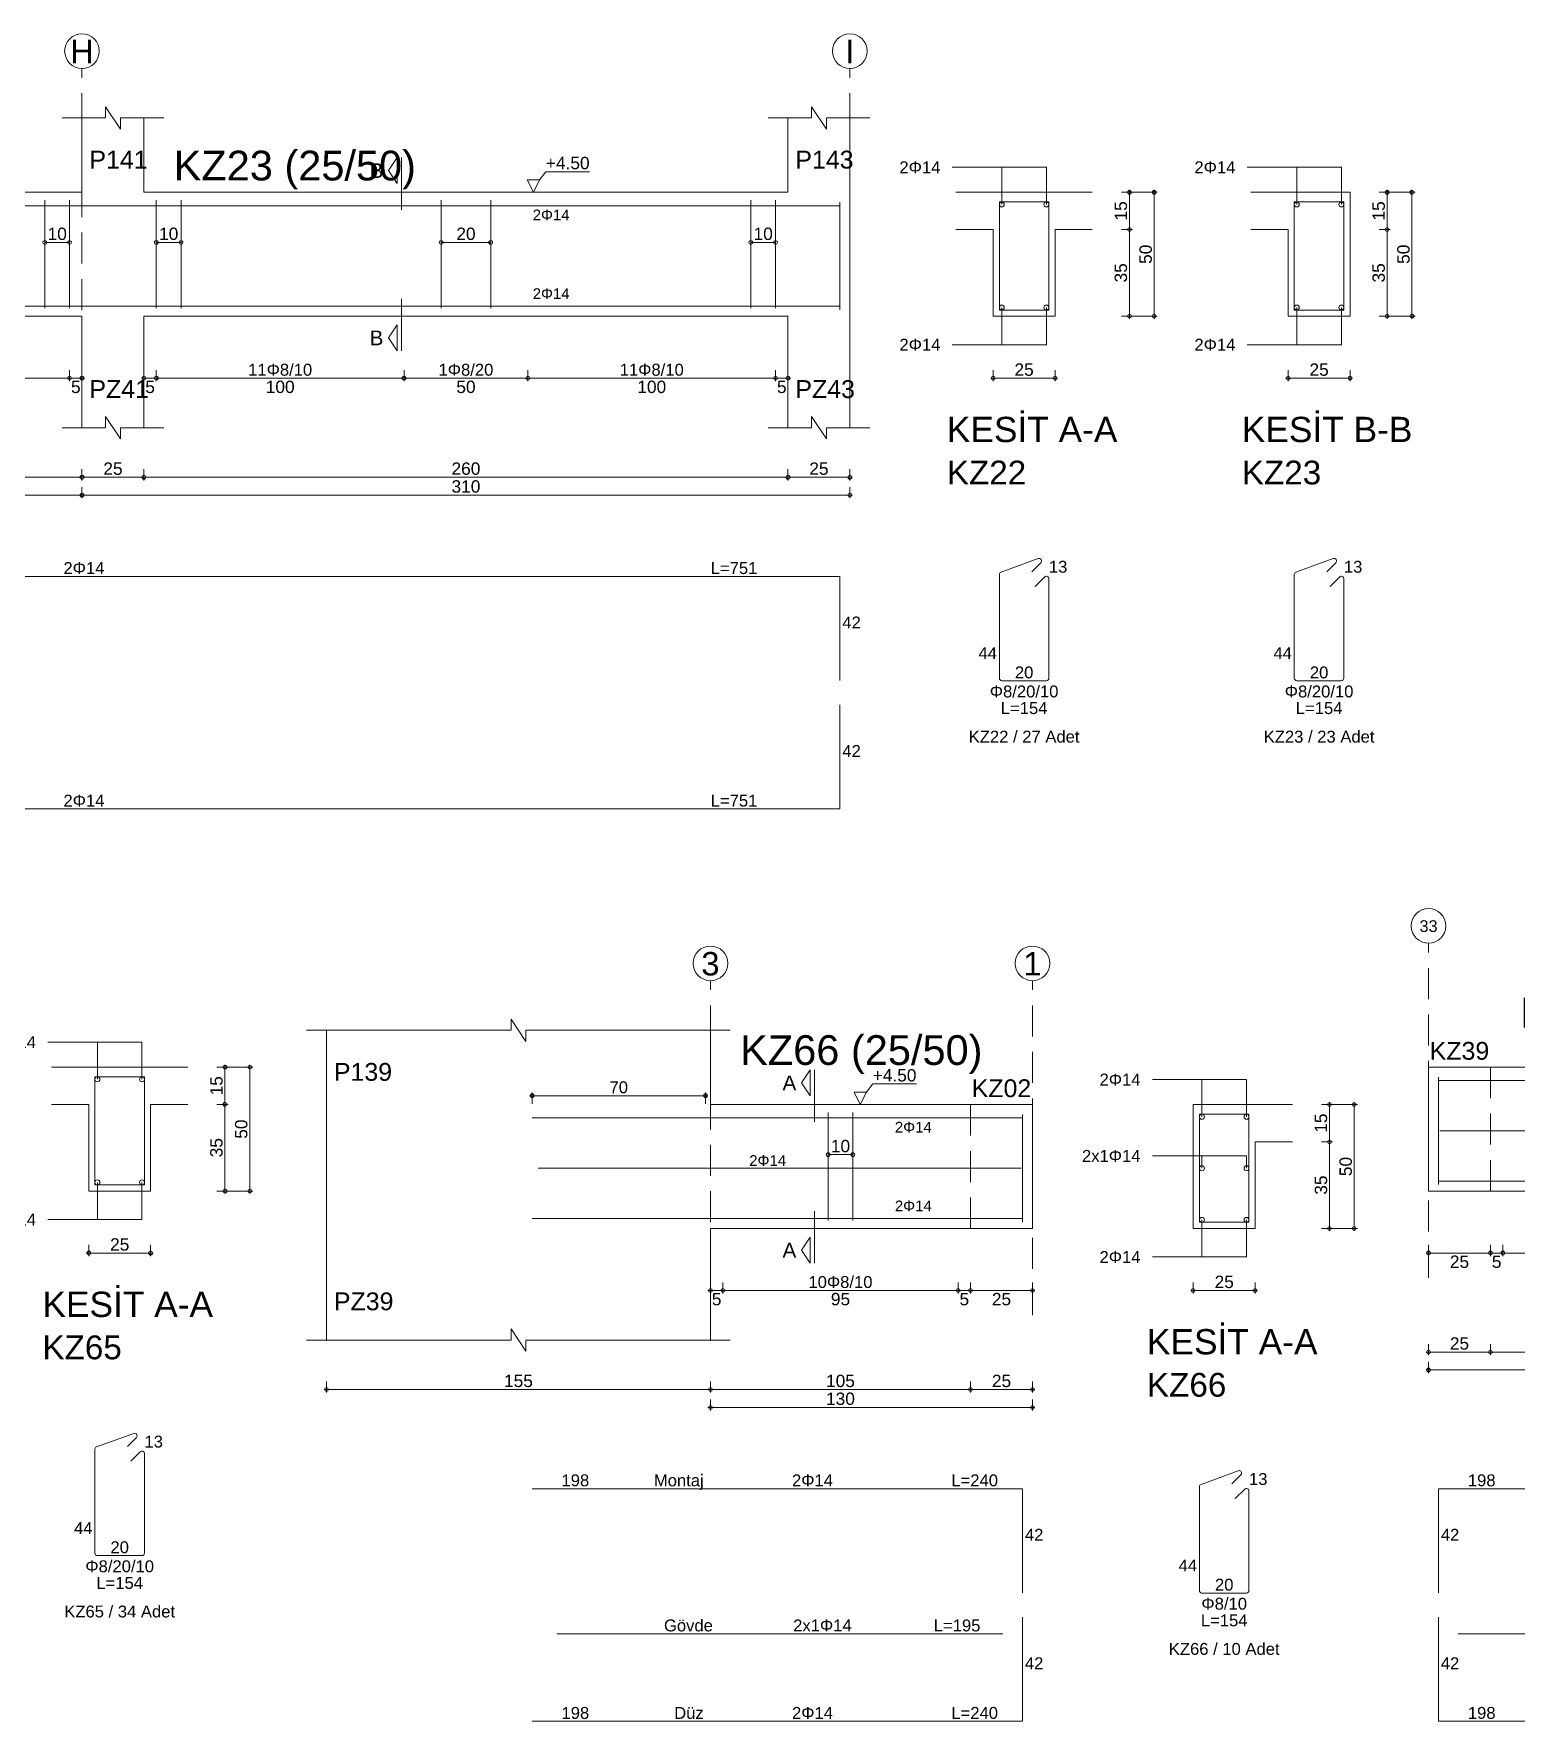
# Model space of a CAD drawing. Header units: millimetres. Extents: x 23801 to 80069, y 9628 to 14137.
# Drawn here: x 38368 to 39266, y 11750 to 12771 of the extents above; entities that cross this region are included whole.
import ezdxf

# ---------------------------------------------------------------- set-up
doc = ezdxf.new("R2010")
doc.units = ezdxf.units.MM
doc.linetypes.add('DASHDOT2', pattern=[12.7, 6.35, -3.175, 0, -3.175])
doc.linetypes.add('DASHED4', pattern=[18.75, 12.5, -6.25])
doc.layers.add('aks', color=251, linetype='DASHDOT2', lineweight=35)
for name, color, linetype in [('Donatı Topl. Uzun. Yazısı', 7, 'Continuous'), ('Donatı Uz. Yazısı', 7, 'Continuous'), ('Donatı Yazısı', 7, 'Continuous'), ('Donatı Çizgisi', 7, 'Continuous'), ('Kiriş', 7, 'Continuous'), ('Standart', 7, 'Continuous'), ('Ölçülendirme', 7, 'Continuous')]:
    doc.layers.add(name, color=color, linetype=linetype)
doc.styles.add('arial_1_18', font='arial.ttf', dxfattribs={"height": 0.2})

# ---------------------------------------------------------------- blocks, each defined once
blk = doc.blocks.new('IDE1071Entity7286')
at = {"layer": 'aks', "color": 30, "linetype": 'DASHED4', "lineweight": 5}
for points in [[(13298.64, 2001.7), (13298.64, 2136.7)], [(13608.64, 2001.7), (13608.64, 2136.7)]]:
    blk.add_lwpolyline(points, dxfattribs=at)
at = {"layer": 'aks', "color": 1, "linetype": 'Continuous', "lineweight": 5}
for centre in [(13298.64, 2143.7), (13608.64, 2143.7)]:
    blk.add_circle(centre, 7, dxfattribs=at)
at = {"layer": 'Donatı Çizgisi', "color": 5, "linetype": 'Continuous', "lineweight": 5}
for points in [[(12937.64, 2081.3), (13604.64, 2081.3)], [(13283.64, 2039.9), (13283.64, 2083.5)], [(13293.64, 2039.9), (13293.64, 2083.5)], [(13328.64, 2039.9), (13328.64, 2083.5)], [(13338.64, 2039.9), (13338.64, 2083.5)], [(13443.64, 2039.9), (13443.64, 2083.5)], [(13463.64, 2039.9), (13463.64, 2083.5)], [(13568.64, 2039.9), (13568.64, 2083.5)], [(13578.64, 2039.9), (13578.64, 2083.5)], [(13604.64, 2039.3), (13604.64, 2082.7)], [(13668.98, 2039.2), (13668.98, 2082.8)], [(13668.98, 2082.8), (13688.98, 2082.8)], [(13688.98, 2039.2), (13688.98, 2082.8)], [(13788.06, 2039.2), (13788.06, 2082.8)], [(13788.06, 2082.8), (13808.06, 2082.8)], [(13808.06, 2039.2), (13808.06, 2082.8)], [(12937.64, 2040.7), (13604.64, 2040.7)], [(13668.98, 2039.2), (13688.98, 2039.2)], [(13788.06, 2039.2), (13808.06, 2039.2)], [(13669.65, 1933.44), (13684.66, 1938.91)], [(13682.08, 1933.59), (13685.73, 1937.23)], [(13788.73, 1933.44), (13803.74, 1938.91)], [(13801.17, 1933.59), (13804.81, 1937.23)], [(12937.64, 1931.7), (13604.64, 1931.7)], [(13604.64, 1889.7), (13604.64, 1931.7)], [(13668.98, 1890.62), (13668.98, 1932.49)], [(13683.46, 1927.68), (13687.24, 1931.46)], [(13688.98, 1890.62), (13688.98, 1930.74)], [(13788.06, 1890.62), (13788.06, 1932.49)], [(13802.55, 1927.68), (13806.32, 1931.46)], [(13808.06, 1890.62), (13808.06, 1930.74)], [(13670, 1889.6), (13687.96, 1889.6)], [(13789.08, 1889.6), (13807.04, 1889.6)], [(13604.64, 1837.85), (13604.64, 1879.85)], [(12937.64, 1837.85), (13604.64, 1837.85)]]:
    blk.add_lwpolyline(points, dxfattribs=at)
for centre in [(13669.98, 2081.8), (13687.98, 2081.8), (13789.06, 2081.8), (13807.06, 2081.8), (13669.98, 2040.2), (13687.98, 2040.2), (13789.06, 2040.2), (13807.06, 2040.2)]:
    blk.add_circle(centre, 1, dxfattribs=at)
for centre, start, end in [((13685, 1937.95), 315, 110), ((13804.09, 1937.95), 315, 110), ((13670, 1932.49), 110, 180), ((13687.96, 1930.74), 0, 135), ((13789.08, 1932.49), 110, 180), ((13807.04, 1930.74), 0, 135), ((13670, 1890.62), 180, 270), ((13687.96, 1890.62), 270, 0), ((13789.08, 1890.62), 180, 270), ((13807.04, 1890.62), 270, 0)]:
    blk.add_arc(centre, 1.02, start, end, dxfattribs=at)
at = {"layer": 'Kiriş', "color": 1, "linetype": 'Continuous', "lineweight": 5}
for points in [[(13308.14, 2116.7), (13308.14, 2121.2)], [(13314.14, 2112.2), (13308.14, 2121.2)], [(13593.14, 2116.7), (13593.14, 2121.2)], [(13599.14, 2112.2), (13593.14, 2121.2)], [(13290.64, 2116.7), (13308.14, 2116.7)], [(13298.64, 2086.7), (13298.64, 2116.7)], [(13314.14, 2116.7), (13331.64, 2116.7)], [(13314.14, 2112.2), (13314.14, 2116.7)], [(13323.64, 2086.7), (13323.64, 2116.7)], [(13575.64, 2116.7), (13593.14, 2116.7)], [(13583.64, 2086.7), (13583.64, 2116.7)], [(13599.14, 2116.7), (13616.64, 2116.7)], [(13599.14, 2112.2), (13599.14, 2116.7)], [(13608.64, 1991.7), (13608.64, 2116.7)], [(12958.64, 2086.7), (13298.64, 2086.7)], [(13323.64, 2086.7), (13583.64, 2086.7)], [(13651.48, 2086.7), (13706.48, 2086.7)], [(13770.56, 2086.7), (13810.56, 2086.7)], [(13810.56, 2036.7), (13810.56, 2086.7)], [(13651.48, 2071.7), (13666.48, 2071.7)], [(13666.48, 2036.7), (13666.48, 2071.7)], [(13691.48, 2071.7), (13706.48, 2071.7)], [(13691.48, 2036.7), (13691.48, 2071.7)], [(13770.56, 2071.7), (13785.56, 2071.7)], [(13785.56, 2036.7), (13785.56, 2071.7)], [(12958.64, 2036.7), (13298.64, 2036.7)], [(13298.64, 1991.7), (13298.64, 2036.7)], [(13323.64, 2036.7), (13583.64, 2036.7)], [(13323.64, 1991.7), (13323.64, 2036.7)], [(13583.64, 1991.7), (13583.64, 2036.7)], [(13666.48, 2036.7), (13691.48, 2036.7)], [(13785.56, 2036.7), (13810.56, 2036.7)], [(13314.14, 1987.2), (13308.14, 1996.2)], [(13308.14, 1991.7), (13308.14, 1996.2)], [(13599.14, 1987.2), (13593.14, 1996.2)], [(13593.14, 1991.7), (13593.14, 1996.2)], [(13290.64, 1991.7), (13308.14, 1991.7)], [(13314.14, 1991.7), (13331.64, 1991.7)], [(13314.14, 1987.2), (13314.14, 1991.7)], [(13575.64, 1991.7), (13593.14, 1991.7)], [(13599.14, 1991.7), (13616.64, 1991.7)], [(13599.14, 1987.2), (13599.14, 1991.7)]]:
    blk.add_lwpolyline(points, dxfattribs=at)
at = {"layer": 'Ölçülendirme', "color": 1, "linetype": 'Continuous', "lineweight": 5}
for points in [[(13422.39, 2095.45), (13425.89, 2100.7)], [(13425.89, 2090.2), (13425.89, 2100.7)], [(13427.64, 2079.7), (13427.64, 2100.7)], [(13425.89, 2090.2), (13422.39, 2095.45)], [(13480.89, 2086.7), (13478.39, 2091.7)], [(13478.39, 2091.7), (13483.39, 2091.7)], [(13483.39, 2091.7), (13480.89, 2086.7)], [(13483.39, 2091.7), (13485.89, 2095.03)], [(13485.89, 2095.03), (13503.57, 2095.03)], [(13649.98, 2096.8), (13687.98, 2096.8)], [(13669.98, 2081.8), (13669.98, 2096.8)], [(13687.98, 2081.8), (13687.98, 2096.8)], [(13769.06, 2096.8), (13807.06, 2096.8)], [(13789.06, 2081.8), (13789.06, 2096.8)], [(13807.06, 2081.8), (13807.06, 2096.8)], [(13480.89, 2086.7), (13480.89, 2086.7)], [(13718.23, 2086.7), (13732.73, 2086.7)], [(13721.48, 2035.7), (13721.48, 2087.7)], [(13731.48, 2035.7), (13731.48, 2087.7)], [(13822.31, 2086.7), (13836.81, 2086.7)], [(13825.56, 2035.7), (13825.56, 2087.7)], [(13835.56, 2035.7), (13835.56, 2087.7)], [(13718.23, 2071.7), (13722.73, 2071.7)], [(13822.31, 2071.7), (13826.81, 2071.7)], [(13283.64, 2066.5), (13293.64, 2066.5)], [(13328.64, 2066.5), (13338.64, 2066.5)], [(13443.64, 2066.5), (13463.64, 2066.5)], [(13568.64, 2066.5), (13578.64, 2066.5)], [(13427.64, 2022.7), (13427.64, 2043.7)], [(13669.98, 2025.2), (13669.98, 2040.2)], [(13687.98, 2025.2), (13687.98, 2040.2)], [(13718.23, 2036.7), (13732.73, 2036.7)], [(13789.06, 2025.2), (13789.06, 2040.2)], [(13807.06, 2025.2), (13807.06, 2040.2)], [(13822.31, 2036.7), (13836.81, 2036.7)], [(13422.39, 2027.95), (13425.89, 2033.2)], [(13425.89, 2022.7), (13425.89, 2033.2)], [(13425.89, 2022.7), (13422.39, 2027.95)], [(13649.98, 2025.2), (13687.98, 2025.2)], [(13769.06, 2025.2), (13807.06, 2025.2)], [(12957.64, 2011.7), (13299.64, 2011.7)], [(13293.64, 2010.45), (13293.64, 2014.95)], [(13298.64, 2010.45), (13298.64, 2014.95)], [(13322.64, 2011.7), (13584.64, 2011.7)], [(13323.64, 2010.45), (13323.64, 2014.95)], [(13328.64, 2010.45), (13328.64, 2014.95)], [(13428.64, 2010.45), (13428.64, 2014.95)], [(13478.64, 2010.45), (13478.64, 2014.95)], [(13578.64, 2010.45), (13578.64, 2014.95)], [(13583.64, 2010.45), (13583.64, 2014.95)], [(13665.48, 2011.7), (13692.48, 2011.7)], [(13666.48, 2010.45), (13666.48, 2014.95)], [(13691.48, 2010.45), (13691.48, 2014.95)], [(13784.56, 2011.7), (13811.56, 2011.7)], [(13785.56, 2010.45), (13785.56, 2014.95)], [(13810.56, 2010.45), (13810.56, 2014.95)], [(13298.64, 1970.45), (13298.64, 1974.95)], [(13323.64, 1970.45), (13323.64, 1974.95)], [(13583.64, 1970.45), (13583.64, 1974.95)], [(13608.64, 1970.45), (13608.64, 1974.95)], [(12932.64, 1971.7), (13609.64, 1971.7)], [(12957.64, 1964.5), (13609.64, 1964.5)], [(13298.64, 1963.25), (13298.64, 1967.75)], [(13608.64, 1963.25), (13608.64, 1967.75)]]:
    blk.add_lwpolyline(points, dxfattribs=at)
for centre in [(13721.48, 2086.7), (13731.48, 2086.7), (13825.56, 2086.7), (13835.56, 2086.7), (13721.48, 2071.7), (13825.56, 2071.7), (13283.64, 2066.5), (13293.64, 2066.5), (13328.64, 2066.5), (13338.64, 2066.5), (13443.64, 2066.5), (13463.64, 2066.5), (13568.64, 2066.5), (13578.64, 2066.5), (13721.48, 2036.7), (13731.48, 2036.7), (13825.56, 2036.7), (13835.56, 2036.7), (13293.64, 2011.7), (13293.64, 2011.7), (13298.64, 2011.7), (13323.64, 2011.7), (13328.64, 2011.7), (13328.64, 2011.7), (13428.64, 2011.7), (13428.64, 2011.7), (13478.64, 2011.7), (13478.64, 2011.7), (13578.64, 2011.7), (13578.64, 2011.7), (13583.64, 2011.7), (13666.48, 2011.7), (13691.48, 2011.7), (13785.56, 2011.7), (13810.56, 2011.7), (13298.64, 1971.7), (13298.64, 1971.7), (13323.64, 1971.7), (13323.64, 1971.7), (13583.64, 1971.7), (13583.64, 1971.7), (13608.64, 1971.7), (13298.64, 1964.5), (13298.64, 1964.5), (13608.64, 1964.5)]:
    blk.add_circle(centre, 0.75, dxfattribs=at)
at = {"layer": 'aks', "color": 1, "linetype": 'Continuous', "lineweight": 5, "style": 'arial_1_18'}
for s, p in [('H', (13293.88, 2138.82)), ('I', (13606.81, 2138.82))]:
    blk.add_text(s, height=9.45, dxfattribs=at).set_placement(p)
at = {"layer": 'Donatı Topl. Uzun. Yazısı', "color": 1, "linetype": 'Continuous', "lineweight": 5, "style": 'arial_1_18'}
for s, p in [('L=751', (13552.46, 1932.66)), ('L=154', (13669.56, 1876.16)), ('L=154', (13788.65, 1876.16)), ('L=751', (13552.46, 1838.81))]:
    blk.add_text(s, height=4.8, dxfattribs=at).set_placement(p)
at = {"layer": 'Donatı Uz. Yazısı', "color": 1, "linetype": 'Continuous', "lineweight": 5, "style": 'arial_1_18'}
for s, p in [('13', (13688.98, 1933.2)), ('13', (13808.06, 1933.2)), ('42', (13605.6, 1910.7)), ('44', (13660.56, 1898.32)), ('44', (13779.64, 1898.32)), ('20', (13675.25, 1890.56)), ('20', (13794.33, 1890.56)), ('42', (13605.6, 1858.85))]:
    blk.add_text(s, height=4.8, dxfattribs=at).set_placement(p)
at = {"layer": 'Donatı Yazısı', "color": 5, "linetype": 'Continuous', "lineweight": 5, "style": 'arial_1_18'}
for s, p in [('2Φ14', (13628.64, 2094.4)), ('2Φ14', (13747.73, 2094.4)), ('2Φ14', (13628.64, 2022.8)), ('2Φ14', (13747.73, 2022.8)), ('2Φ14', (13291.15, 1932.66)), ('Φ8/20/10', (13665.12, 1882.88)), ('Φ8/20/10', (13784.2, 1882.88)), ('KZ22 / 27 Adet', (13656.61, 1864.64)), ('KZ23 / 23 Adet', (13775.7, 1864.64)), ('2Φ14', (13291.15, 1838.81))]:
    blk.add_text(s, height=4.8, dxfattribs=at).set_placement(p)
for p in [(13480.6, 2075.42), (13480.6, 2043.66)]:
    blk.add_text('2Φ14', height=4.32, rotation=360, dxfattribs=at).set_placement(p)
at = {"layer": 'Kiriş', "color": 1, "linetype": 'Continuous', "lineweight": 5, "style": 'arial_1_18'}
for s, height, p in [('P141', 7.2, (13301.64, 2096.3)), ('KZ23 (25/50)', 12, (13335.64, 2091.5)), ('P143', 7.2, (13586.64, 2096.3)), ('PZ41', 7.2, (13301.64, 2003.7)), ('PZ43', 7.2, (13586.64, 2003.7)), ('KESİT A-A', 10.2, (13647.78, 1985.9)), ('KESİT B-B', 10.2, (13766.86, 1985.9)), ('KZ22', 9.6, (13647.78, 1968.82)), ('KZ23', 9.6, (13766.86, 1968.82))]:
    blk.add_text(s, height=height, dxfattribs=at).set_placement(p)
at = {"layer": 'Ölçülendirme', "color": 1, "linetype": 'Continuous', "lineweight": 5, "style": 'arial_1_18'}
for s, height, p in [('B', 5.95, (13414.75, 2092.48)), ('+4.50', 5, (13485.89, 2096.03)), ('B', 5.95, (13414.75, 2024.98)), ('25', 5, (13675.09, 2012.66)), ('25', 5, (13794.18, 2012.66)), ('5', 5, (13294.2, 2005.7)), ('5', 5, (13324.2, 2005.7)), ('100', 5, (13372.82, 2005.7)), ('50', 5, (13449.76, 2005.7)), ('100', 5, (13522.82, 2005.7)), ('5', 5, (13579.2, 2005.7)), ('25', 5, (13307.26, 1972.7)), ('260', 5, (13447.82, 1972.7)), ('25', 5, (13592.26, 1972.7)), ('310', 5, (13447.82, 1965.5))]:
    blk.add_text(s, height=height, dxfattribs=at).set_placement(p)
for s, rotation, p in [('15', 90, (13720.52, 2075.32)), ('15', 90, (13824.6, 2075.32)), ('10', 360, (13284.76, 2067.46)), ('10', 360, (13329.76, 2067.46)), ('20', 360, (13449.76, 2067.46)), ('10', 360, (13569.76, 2067.46)), ('50', 90, (13730.52, 2057.82)), ('50', 90, (13834.6, 2057.82)), ('35', 90, (13720.52, 2050.32)), ('35', 90, (13824.6, 2050.32))]:
    blk.add_text(s, height=5, rotation=rotation, dxfattribs=at).set_placement(p)
at = {"layer": 'Ölçülendirme', "color": 5, "linetype": 'Continuous', "lineweight": 5, "style": 'arial_1_18'}
for s, p in [('11Φ8/10', (13365.72, 2012.7)), ('1Φ8/20', (13442.58, 2012.7)), ('11Φ8/10', (13515.72, 2012.7))]:
    blk.add_text(s, height=4.8, dxfattribs=at).set_placement(p)
blk = doc.blocks.new('IDE1071Entity7316')
at = {"layer": 'Donatı Çizgisi', "color": 5, "linetype": 'Continuous', "lineweight": 5}
for points in [[(13303.86, 1686.15), (13303.86, 1729.75)], [(13303.86, 1729.75), (13323.86, 1729.75)], [(13323.86, 1686.15), (13323.86, 1729.75)], [(13303.86, 1686.15), (13323.86, 1686.15)], [(13304.53, 1580.39), (13319.54, 1585.86)], [(13316.97, 1580.54), (13320.61, 1584.18)], [(13303.86, 1537.57), (13303.86, 1579.44)], [(13318.35, 1574.63), (13322.12, 1578.41)], [(13323.86, 1537.57), (13323.86, 1577.69)], [(13304.88, 1536.55), (13322.84, 1536.55)]]:
    blk.add_lwpolyline(points, dxfattribs=at)
for centre in [(13304.86, 1728.75), (13322.86, 1728.75), (13304.86, 1687.15), (13322.86, 1687.15)]:
    blk.add_circle(centre, 1, dxfattribs=at)
for centre, start, end in [((13304.88, 1579.44), 110, 180), ((13319.89, 1584.9), 315, 110), ((13322.84, 1577.69), 0, 135), ((13304.88, 1537.57), 180, 270), ((13322.84, 1537.57), 270, 0)]:
    blk.add_arc(centre, 1.02, start, end, dxfattribs=at)
at = {"layer": 'Kiriş', "color": 1, "linetype": 'Continuous', "lineweight": 5}
for points in [[(13286.36, 1733.65), (13341.36, 1733.65)], [(13286.36, 1718.65), (13301.36, 1718.65)], [(13301.36, 1683.65), (13301.36, 1718.65)], [(13326.36, 1718.65), (13341.36, 1718.65)], [(13326.36, 1683.65), (13326.36, 1718.65)], [(13301.36, 1683.65), (13326.36, 1683.65)]]:
    blk.add_lwpolyline(points, dxfattribs=at)
at = {"layer": 'Ölçülendirme', "color": 1, "linetype": 'Continuous', "lineweight": 5}
for points in [[(13284.86, 1743.75), (13322.86, 1743.75)], [(13304.86, 1728.75), (13304.86, 1743.75)], [(13322.86, 1728.75), (13322.86, 1743.75)], [(13353.11, 1733.65), (13367.61, 1733.65)], [(13356.36, 1682.65), (13356.36, 1734.65)], [(13366.36, 1682.65), (13366.36, 1734.65)], [(13353.11, 1718.65), (13357.61, 1718.65)], [(13304.86, 1672.15), (13304.86, 1687.15)], [(13322.86, 1672.15), (13322.86, 1687.15)], [(13353.11, 1683.65), (13367.61, 1683.65)], [(13284.86, 1672.15), (13322.86, 1672.15)], [(13301.36, 1657.4), (13301.36, 1661.9)], [(13326.36, 1657.4), (13326.36, 1661.9)], [(13300.36, 1658.65), (13327.36, 1658.65)]]:
    blk.add_lwpolyline(points, dxfattribs=at)
for centre in [(13356.36, 1733.65), (13366.36, 1733.65), (13356.36, 1718.65), (13356.36, 1683.65), (13366.36, 1683.65), (13301.36, 1658.65), (13326.36, 1658.65)]:
    blk.add_circle(centre, 0.75, dxfattribs=at)
at = {"layer": 'Donatı Topl. Uzun. Yazısı', "color": 1, "linetype": 'Continuous', "lineweight": 5, "style": 'arial_1_18'}
blk.add_text('L=154', height=4.8, dxfattribs=at).set_placement((13304.44, 1523.11))
at = {"layer": 'Donatı Uz. Yazısı', "color": 1, "linetype": 'Continuous', "lineweight": 5, "style": 'arial_1_18'}
for s, p in [('13', (13323.86, 1580.15)), ('44', (13295.44, 1545.27)), ('20', (13310.13, 1537.51))]:
    blk.add_text(s, height=4.8, dxfattribs=at).set_placement(p)
at = {"layer": 'Donatı Yazısı', "color": 5, "linetype": 'Continuous', "lineweight": 5, "style": 'arial_1_18'}
for s, p in [('2Φ14', (13263.53, 1741.35)), ('2Φ14', (13263.53, 1669.75)), ('Φ8/20/10', (13300, 1529.83)), ('KZ65 / 34 Adet', (13291.49, 1511.59))]:
    blk.add_text(s, height=4.8, dxfattribs=at).set_placement(p)
at = {"layer": 'Kiriş', "color": 1, "linetype": 'Continuous', "lineweight": 5, "style": 'arial_1_18'}
for s, height, p in [('KESİT A-A', 10.2, (13282.66, 1632.85)), ('KZ65', 9.6, (13282.66, 1615.77))]:
    blk.add_text(s, height=height, dxfattribs=at).set_placement(p)
at = {"layer": 'Ölçülendirme', "color": 1, "linetype": 'Continuous', "lineweight": 5, "style": 'arial_1_18'}
for s, p in [('15', (13355.4, 1722.27)), ('50', (13365.4, 1704.77)), ('35', (13355.4, 1697.27))]:
    blk.add_text(s, height=5, rotation=90, dxfattribs=at).set_placement(p)
blk.add_text('25', height=5, dxfattribs=at).set_placement((13309.98, 1659.61))
blk = doc.blocks.new('IDE1071Entity7317')
at = {"layer": 'aks', "color": 30, "linetype": 'DASHED4', "lineweight": 5}
for points in [[(13552.34, 1633.55), (13552.34, 1768.55)], [(13682.34, 1633.55), (13682.34, 1768.55)]]:
    blk.add_lwpolyline(points, dxfattribs=at)
at = {"layer": 'aks', "color": 1, "linetype": 'Continuous', "lineweight": 5}
for centre in [(13552.34, 1775.55), (13682.34, 1775.55)]:
    blk.add_circle(centre, 7, dxfattribs=at)
at = {"layer": 'Donatı Çizgisi', "color": 5, "linetype": 'Continuous', "lineweight": 5}
for points in [[(13480.34, 1713.15), (13678.34, 1713.15)], [(13599.84, 1671.75), (13599.84, 1715.35)], [(13609.84, 1671.75), (13609.84, 1715.35)], [(13678.34, 1671.15), (13678.34, 1714.55)], [(13749.76, 1671.05), (13749.76, 1714.65)], [(13749.76, 1714.65), (13769.76, 1714.65)], [(13769.76, 1671.05), (13769.76, 1714.65)], [(13482.84, 1692.85), (13677.84, 1692.85)], [(13480.34, 1672.55), (13678.34, 1672.55)], [(13749.76, 1671.05), (13769.76, 1671.05)], [(13750.43, 1565.29), (13765.44, 1570.76)], [(13762.86, 1565.44), (13766.51, 1569.08)], [(13480.34, 1563.55), (13678.34, 1563.55)], [(13678.34, 1521.55), (13678.34, 1563.55)], [(13749.76, 1522.47), (13749.76, 1564.34)], [(13764.24, 1559.53), (13768.02, 1563.31)], [(13769.76, 1522.47), (13769.76, 1562.59)], [(13750.78, 1521.45), (13768.74, 1521.45)], [(13678.34, 1469.7), (13678.34, 1511.7)], [(13490.34, 1505), (13670.34, 1505)], [(13480.34, 1469.7), (13678.34, 1469.7)]]:
    blk.add_lwpolyline(points, dxfattribs=at)
for centre in [(13750.76, 1713.65), (13768.76, 1713.65), (13750.76, 1692.85), (13768.76, 1692.85), (13750.76, 1672.05), (13768.76, 1672.05)]:
    blk.add_circle(centre, 1, dxfattribs=at)
for centre, start, end in [((13765.78, 1569.8), 315, 110), ((13750.78, 1564.34), 110, 180), ((13768.74, 1562.59), 0, 135), ((13750.78, 1522.47), 180, 270), ((13768.74, 1522.47), 270, 0)]:
    blk.add_arc(centre, 1.02, start, end, dxfattribs=at)
at = {"layer": 'Kiriş', "color": 1, "linetype": 'Continuous', "lineweight": 5}
for points in [[(13471.84, 1748.55), (13471.84, 1753.05)], [(13477.84, 1744.05), (13471.84, 1753.05)], [(13389.34, 1748.55), (13471.84, 1748.55)], [(13397.34, 1623.55), (13397.34, 1748.55)], [(13477.84, 1744.05), (13477.84, 1748.55)], [(13477.84, 1748.55), (13560.34, 1748.55)], [(13552.34, 1718.55), (13552.34, 1748.55)], [(13552.34, 1718.55), (13682.34, 1718.55)], [(13682.34, 1668.55), (13682.34, 1718.55)], [(13747.26, 1668.55), (13747.26, 1718.55)], [(13747.26, 1718.55), (13787.26, 1718.55)], [(13772.26, 1703.55), (13787.26, 1703.55)], [(13772.26, 1668.55), (13772.26, 1703.55)], [(13552.34, 1668.55), (13682.34, 1668.55)], [(13552.34, 1623.55), (13552.34, 1668.55)], [(13747.26, 1668.55), (13772.26, 1668.55)], [(13477.84, 1619.05), (13471.84, 1628.05)], [(13471.84, 1623.55), (13471.84, 1628.05)], [(13389.34, 1623.55), (13471.84, 1623.55)], [(13477.84, 1623.55), (13560.34, 1623.55)], [(13477.84, 1619.05), (13477.84, 1623.55)]]:
    blk.add_lwpolyline(points, dxfattribs=at)
at = {"layer": 'Kiriş', "color": 1, "linetype": 'DASHED4', "lineweight": 5}
for points in [[(13657.34, 1668.55), (13657.34, 1718.55)], [(13682.34, 1668.55), (13682.34, 1718.55)]]:
    blk.add_lwpolyline(points, dxfattribs=at)
at = {"layer": 'Ölçülendirme', "color": 1, "linetype": 'Continuous', "lineweight": 5}
for points in [[(13589.09, 1727.3), (13592.59, 1732.55)], [(13592.59, 1722.05), (13592.59, 1732.55)], [(13594.34, 1711.55), (13594.34, 1732.55)], [(13480.34, 1718.9), (13480.34, 1723.4)], [(13550.34, 1718.9), (13550.34, 1723.4)], [(13592.59, 1722.05), (13589.09, 1727.3)], [(13612.84, 1718.55), (13610.34, 1723.55)], [(13610.34, 1723.55), (13615.34, 1723.55)], [(13615.34, 1723.55), (13612.84, 1718.55)], [(13615.34, 1723.55), (13617.84, 1726.88)], [(13617.84, 1726.88), (13635.52, 1726.88)], [(13730.76, 1728.65), (13768.76, 1728.65)], [(13750.76, 1713.65), (13750.76, 1728.65)], [(13768.76, 1713.65), (13768.76, 1728.65)], [(13479.34, 1722.15), (13551.34, 1722.15)], [(13612.84, 1718.55), (13612.84, 1718.55)], [(13799.01, 1718.55), (13813.51, 1718.55)], [(13802.26, 1667.55), (13802.26, 1719.55)], [(13812.26, 1667.55), (13812.26, 1719.55)], [(13799.01, 1703.55), (13803.51, 1703.55)], [(13599.84, 1698.35), (13609.84, 1698.35)], [(13730.76, 1697.85), (13768.76, 1697.85)], [(13750.76, 1692.85), (13750.76, 1697.85)], [(13768.76, 1692.85), (13768.76, 1697.85)], [(13594.34, 1654.55), (13594.34, 1675.55)], [(13750.76, 1657.05), (13750.76, 1672.05)], [(13768.76, 1657.05), (13768.76, 1672.05)], [(13799.01, 1668.55), (13813.51, 1668.55)], [(13589.09, 1659.8), (13592.59, 1665.05)], [(13592.59, 1654.55), (13592.59, 1665.05)], [(13592.59, 1654.55), (13589.09, 1659.8)], [(13730.76, 1657.05), (13768.76, 1657.05)], [(13551.34, 1643.55), (13683.34, 1643.55)], [(13552.34, 1642.3), (13552.34, 1646.8)], [(13557.34, 1642.3), (13557.34, 1646.8)], [(13652.34, 1642.3), (13652.34, 1646.8)], [(13657.34, 1642.3), (13657.34, 1646.8)], [(13682.34, 1642.3), (13682.34, 1646.8)], [(13746.26, 1643.55), (13773.26, 1643.55)], [(13747.26, 1642.3), (13747.26, 1646.8)], [(13772.26, 1642.3), (13772.26, 1646.8)], [(13396.34, 1603.55), (13683.34, 1603.55)], [(13397.34, 1602.3), (13397.34, 1606.8)], [(13552.34, 1602.3), (13552.34, 1606.8)], [(13657.34, 1602.3), (13657.34, 1606.8)], [(13682.34, 1602.3), (13682.34, 1606.8)], [(13551.34, 1596.35), (13683.34, 1596.35)], [(13552.34, 1595.1), (13552.34, 1599.6)], [(13682.34, 1595.1), (13682.34, 1599.6)]]:
    blk.add_lwpolyline(points, dxfattribs=at)
for centre in [(13480.34, 1722.15), (13550.34, 1722.15), (13802.26, 1718.55), (13812.26, 1718.55), (13802.26, 1703.55), (13599.84, 1698.35), (13609.84, 1698.35), (13802.26, 1668.55), (13812.26, 1668.55), (13552.34, 1643.55), (13557.34, 1643.55), (13557.34, 1643.55), (13652.34, 1643.55), (13652.34, 1643.55), (13657.34, 1643.55), (13657.34, 1643.55), (13682.34, 1643.55), (13747.26, 1643.55), (13772.26, 1643.55), (13397.34, 1603.55), (13552.34, 1603.55), (13552.34, 1603.55), (13657.34, 1603.55), (13657.34, 1603.55), (13682.34, 1603.55), (13552.34, 1596.35), (13682.34, 1596.35)]:
    blk.add_circle(centre, 0.75, dxfattribs=at)
at = {"layer": 'aks', "color": 1, "linetype": 'Continuous', "lineweight": 5, "style": 'arial_1_18'}
for s, p in [('3', (13548.67, 1770.67)), ('1', (13678.67, 1770.67))]:
    blk.add_text(s, height=9.45, dxfattribs=at).set_placement(p)
at = {"layer": 'Donatı Topl. Uzun. Yazısı', "color": 1, "linetype": 'Continuous', "lineweight": 5, "style": 'arial_1_18'}
for s, p in [('L=240', (13649.61, 1564.51)), ('L=154', (13750.34, 1508.01)), ('L=195', (13642.51, 1505.96)), ('L=240', (13649.61, 1470.66))]:
    blk.add_text(s, height=4.8, dxfattribs=at).set_placement(p)
at = {"layer": 'Donatı Uz. Yazısı', "color": 1, "linetype": 'Continuous', "lineweight": 5, "style": 'arial_1_18'}
for s, p in [('198', (13492.22, 1564.51)), ('13', (13769.76, 1565.05)), ('42', (13679.3, 1542.55)), ('44', (13741.34, 1530.17)), ('20', (13756.03, 1522.41)), ('42', (13679.3, 1490.7)), ('198', (13492.22, 1470.66))]:
    blk.add_text(s, height=4.8, dxfattribs=at).set_placement(p)
at = {"layer": 'Donatı Yazısı', "color": 5, "linetype": 'Continuous', "lineweight": 5, "style": 'arial_1_18'}
for s, p in [('2Φ14', (13709.43, 1726.25)), ('2x1Φ14', (13702.34, 1695.45)), ('2Φ14', (13709.43, 1654.65)), ('2Φ14', (13585.28, 1564.51)), ('Φ8/10', (13750.56, 1514.73)), ('2x1Φ14', (13585.74, 1505.96)), ('KZ66 / 10 Adet', (13737.39, 1496.49)), ('2Φ14', (13585.28, 1470.66))]:
    blk.add_text(s, height=4.8, dxfattribs=at).set_placement(p)
for p in [(13626.8, 1707.27), (13568, 1693.81), (13626.8, 1675.51)]:
    blk.add_text('2Φ14', height=4.32, rotation=360, dxfattribs=at).set_placement(p)
at = {"layer": 'Donatı Yazısı', "color": 1, "linetype": 'Continuous', "lineweight": 5, "style": 'arial_1_18'}
for s, p in [('Montaj', (13529.51, 1564.51)), ('Gövde', (13533.59, 1505.96)), ('Düz', (13537.72, 1470.66))]:
    blk.add_text(s, height=4.8, dxfattribs=at).set_placement(p)
at = {"layer": 'Kiriş', "color": 1, "linetype": 'Continuous', "lineweight": 5, "style": 'arial_1_18'}
for s, height, p in [('KZ66 (25/50)', 12, (13564.34, 1734.55)), ('P139', 7.2, (13400.34, 1728.15)), ('KZ02', 7.2, (13657.82, 1721.55)), ('PZ39', 7.2, (13400.34, 1635.55)), ('KESİT A-A', 10.2, (13728.56, 1617.75)), ('KZ66', 9.6, (13728.56, 1600.67))]:
    blk.add_text(s, height=height, dxfattribs=at).set_placement(p)
at = {"layer": 'Ölçülendirme', "color": 1, "linetype": 'Continuous', "lineweight": 5, "style": 'arial_1_18'}
for s, height, p in [('A', 5.95, (13581.45, 1724.33)), ('+4.50', 5, (13617.84, 1727.88)), ('70', 4.8, (13511.61, 1723.15)), ('A', 5.95, (13581.45, 1656.83)), ('25', 5, (13755.87, 1644.51)), ('5', 5, (13552.9, 1637.55)), ('95', 5, (13600.96, 1637.55)), ('5', 5, (13652.9, 1637.55)), ('25', 5, (13665.96, 1637.55)), ('155', 5, (13469.01, 1604.55)), ('105', 5, (13599.01, 1604.55)), ('25', 5, (13665.96, 1604.55)), ('130', 5, (13599.01, 1597.35))]:
    blk.add_text(s, height=height, dxfattribs=at).set_placement(p)
for s, rotation, p in [('15', 90, (13801.3, 1707.17)), ('10', 360, (13600.96, 1699.31)), ('50', 90, (13811.3, 1689.67)), ('35', 90, (13801.3, 1682.17))]:
    blk.add_text(s, height=5, rotation=rotation, dxfattribs=at).set_placement(p)
at = {"layer": 'Ölçülendirme', "color": 5, "linetype": 'Continuous', "lineweight": 5, "style": 'arial_1_18'}
blk.add_text('10Φ8/10', height=4.8, dxfattribs=at).set_placement((13591.91, 1644.55))
blk = doc.blocks.new('IDE1071Entity7318')
at = {"layer": 'aks', "color": 30, "linetype": 'DASHED4', "lineweight": 5}
for points in [[(13842.24, 1648.65), (13842.24, 1783.65)], [(13972.24, 1648.65), (13972.24, 1783.65)], [(13972.24, 1587.65), (13972.24, 1598.65)]]:
    blk.add_lwpolyline(points, dxfattribs=at)
at = {"layer": 'aks', "color": 1, "linetype": 'Continuous', "lineweight": 5}
for centre in [(13842.24, 1790.65), (13972.24, 1790.65)]:
    blk.add_circle(centre, 7, dxfattribs=at)
at = {"layer": 'Donatı Çizgisi', "color": 5, "linetype": 'Continuous', "lineweight": 5}
for points in [[(13914.74, 1686.85), (13914.74, 1730.45)], [(13924.74, 1686.85), (13924.74, 1730.45)], [(14189.66, 1686.15), (14189.66, 1729.75)], [(14189.66, 1729.75), (14209.66, 1729.75)], [(14209.66, 1686.15), (14209.66, 1729.75)], [(13846.24, 1686.25), (13846.24, 1729.65)], [(13846.24, 1728.25), (14044.24, 1728.25)], [(13902.24, 1726.25), (14042.24, 1726.25)], [(13846.74, 1707.95), (14041.74, 1707.95)], [(13846.24, 1687.65), (14044.24, 1687.65)], [(14189.66, 1686.15), (14209.66, 1686.15)], [(14190.33, 1580.39), (14205.33, 1585.86)], [(14202.76, 1580.54), (14206.4, 1584.18)], [(13902.24, 1578.65), (14042.24, 1578.65)], [(14189.66, 1537.57), (14189.66, 1579.44)], [(14204.14, 1574.63), (14207.92, 1578.41)], [(14209.66, 1537.57), (14209.66, 1577.69)], [(13846.24, 1521.55), (13846.24, 1563.55)], [(13846.24, 1563.55), (14044.24, 1563.55)], [(14190.68, 1536.55), (14208.64, 1536.55)], [(13846.24, 1469.7), (13846.24, 1511.7)], [(13854.24, 1505), (14034.24, 1505)], [(13846.24, 1469.7), (14044.24, 1469.7)]]:
    blk.add_lwpolyline(points, dxfattribs=at)
for centre in [(14190.66, 1728.75), (14196.66, 1728.75), (14202.66, 1728.75), (14208.66, 1728.75), (14190.66, 1707.95), (14208.66, 1707.95), (14190.66, 1687.15), (14208.66, 1687.15)]:
    blk.add_circle(centre, 1, dxfattribs=at)
for centre, start, end in [((14190.68, 1579.44), 110, 180), ((14205.68, 1584.9), 315, 110), ((14208.64, 1577.69), 0, 135), ((14190.68, 1537.57), 180, 270), ((14208.64, 1537.57), 270, 0)]:
    blk.add_arc(centre, 1.02, start, end, dxfattribs=at)
at = {"layer": 'Kiriş', "color": 1, "linetype": 'Continuous', "lineweight": 5}
for points in [[(14044.24, 1763.65), (14044.24, 1768.15)], [(14050.24, 1759.15), (14044.24, 1768.15)], [(13964.24, 1763.65), (14044.24, 1763.65)], [(13972.24, 1733.65), (13972.24, 1763.65)], [(14050.24, 1759.15), (14050.24, 1763.65)], [(14050.24, 1763.65), (14130.24, 1763.65)], [(14122.24, 1638.65), (14122.24, 1763.65)], [(13842.24, 1683.65), (13842.24, 1733.65)], [(13842.24, 1733.65), (13972.24, 1733.65)], [(14172.16, 1733.65), (14227.16, 1733.65)], [(14172.16, 1718.65), (14187.16, 1718.65)], [(14187.16, 1683.65), (14187.16, 1718.65)], [(14212.16, 1718.65), (14227.16, 1718.65)], [(14212.16, 1683.65), (14212.16, 1718.65)], [(13842.24, 1683.65), (13972.24, 1683.65)], [(13972.24, 1638.65), (13972.24, 1683.65)], [(14187.16, 1683.65), (14212.16, 1683.65)], [(14050.24, 1634.15), (14044.24, 1643.15)], [(14044.24, 1638.65), (14044.24, 1643.15)], [(13964.24, 1638.65), (14044.24, 1638.65)], [(14050.24, 1638.65), (14130.24, 1638.65)], [(14050.24, 1634.15), (14050.24, 1638.65)]]:
    blk.add_lwpolyline(points, dxfattribs=at)
at = {"layer": 'Kiriş', "color": 1, "linetype": 'DASHED4', "lineweight": 5}
for points in [[(13842.24, 1683.65), (13842.24, 1733.65)], [(13867.24, 1683.65), (13867.24, 1733.65)]]:
    blk.add_lwpolyline(points, dxfattribs=at)
at = {"layer": 'Ölçülendirme', "color": 1, "linetype": 'Continuous', "lineweight": 5}
for points in [[(13903.99, 1742.4), (13907.49, 1747.65)], [(13907.49, 1737.15), (13907.49, 1747.65)], [(13909.24, 1726.65), (13909.24, 1747.65)], [(14170.66, 1743.75), (14208.66, 1743.75)], [(14190.66, 1728.75), (14190.66, 1743.75)], [(14196.66, 1728.75), (14196.66, 1743.75)], [(14202.66, 1728.75), (14202.66, 1743.75)], [(14208.66, 1728.75), (14208.66, 1743.75)], [(13907.49, 1737.15), (13903.99, 1742.4)], [(13933.99, 1733.65), (13931.49, 1738.65)], [(13931.49, 1738.65), (13936.49, 1738.65)], [(13936.49, 1738.65), (13933.99, 1733.65)], [(13936.49, 1738.65), (13938.99, 1741.98)], [(13938.99, 1741.98), (13956.66, 1741.98)], [(13973.24, 1737.25), (14045.24, 1737.25)], [(13974.24, 1734), (13974.24, 1738.5)], [(14044.24, 1734), (14044.24, 1738.5)], [(13933.99, 1733.65), (13933.99, 1733.65)], [(14238.91, 1733.65), (14253.41, 1733.65)], [(14242.16, 1682.65), (14242.16, 1734.65)], [(14252.16, 1682.65), (14252.16, 1734.65)], [(14238.91, 1718.65), (14243.41, 1718.65)], [(13914.74, 1713.45), (13924.74, 1713.45)], [(14170.66, 1712.95), (14208.66, 1712.95)], [(14190.66, 1707.95), (14190.66, 1712.95)], [(14208.66, 1707.95), (14208.66, 1712.95)], [(13909.24, 1669.65), (13909.24, 1690.65)], [(14190.66, 1672.15), (14190.66, 1687.15)], [(14208.66, 1672.15), (14208.66, 1687.15)], [(14238.91, 1683.65), (14253.41, 1683.65)], [(13903.99, 1674.9), (13907.49, 1680.15)], [(13907.49, 1669.65), (13907.49, 1680.15)], [(13907.49, 1669.65), (13903.99, 1674.9)], [(14170.66, 1672.15), (14208.66, 1672.15)], [(13842.24, 1657.4), (13842.24, 1661.9)], [(13867.24, 1657.4), (13867.24, 1661.9)], [(13872.24, 1657.4), (13872.24, 1661.9)], [(13967.24, 1657.4), (13967.24, 1661.9)], [(13972.24, 1657.4), (13972.24, 1661.9)], [(14187.16, 1657.4), (14187.16, 1661.9)], [(14212.16, 1657.4), (14212.16, 1661.9)], [(13841.24, 1658.65), (13973.24, 1658.65)], [(14186.16, 1658.65), (14213.16, 1658.65)], [(13842.24, 1617.4), (13842.24, 1621.9)], [(13867.24, 1617.4), (13867.24, 1621.9)], [(13972.24, 1617.4), (13972.24, 1621.9)], [(14122.24, 1617.4), (14122.24, 1621.9)], [(13841.24, 1618.65), (14123.24, 1618.65)], [(13842.24, 1610.2), (13842.24, 1614.7)], [(13972.24, 1610.2), (13972.24, 1614.7)], [(13841.24, 1611.45), (13973.24, 1611.45)], [(13901.24, 1587.65), (13973.24, 1587.65)], [(13902.24, 1586.4), (13902.24, 1590.9)], [(13971.24, 1587.65), (14043.24, 1587.65)], [(13972.24, 1586.4), (13972.24, 1590.9)], [(13972.24, 1586.4), (13972.24, 1590.9)], [(14042.24, 1586.4), (14042.24, 1590.9)]]:
    blk.add_lwpolyline(points, dxfattribs=at)
for centre in [(13974.24, 1737.25), (14044.24, 1737.25), (14242.16, 1733.65), (14252.16, 1733.65), (14242.16, 1718.65), (13914.74, 1713.45), (13924.74, 1713.45), (14242.16, 1683.65), (14252.16, 1683.65), (13842.24, 1658.65), (13867.24, 1658.65), (13867.24, 1658.65), (13872.24, 1658.65), (13872.24, 1658.65), (13967.24, 1658.65), (13967.24, 1658.65), (13972.24, 1658.65), (14187.16, 1658.65), (14212.16, 1658.65), (13842.24, 1618.65), (13867.24, 1618.65), (13867.24, 1618.65), (13972.24, 1618.65), (13972.24, 1618.65), (14122.24, 1618.65), (13842.24, 1611.45), (13972.24, 1611.45), (13902.24, 1587.65), (13972.24, 1587.65), (13972.24, 1587.65), (14042.24, 1587.65)]:
    blk.add_circle(centre, 0.75, dxfattribs=at)
at = {"layer": 'aks', "color": 1, "linetype": 'Continuous', "lineweight": 5, "style": 'arial_1_18'}
for s, p in [('33', (13838.57, 1788.21)), ('30', (13968.57, 1788.21))]:
    blk.add_text(s, height=4.725, dxfattribs=at).set_placement(p)
at = {"layer": 'Donatı Topl. Uzun. Yazısı', "color": 1, "linetype": 'Continuous', "lineweight": 5, "style": 'arial_1_18'}
for s, p in [('L=140', (14016.41, 1579.61)), ('L=240', (14015.51, 1564.51)), ('L=154', (14190.24, 1523.11)), ('L=195', (14006.41, 1505.96)), ('L=240', (14015.51, 1470.66))]:
    blk.add_text(s, height=4.8, dxfattribs=at).set_placement(p)
at = {"layer": 'Donatı Uz. Yazısı', "color": 1, "linetype": 'Continuous', "lineweight": 5, "style": 'arial_1_18'}
for s, p in [('13', (14209.66, 1580.15)), ('198', (13858.12, 1564.51)), ('42', (13847.2, 1542.55)), ('44', (14181.24, 1545.27)), ('20', (14195.93, 1537.51)), ('42', (13847.2, 1490.7)), ('198', (13858.12, 1470.66))]:
    blk.add_text(s, height=4.8, dxfattribs=at).set_placement(p)
at = {"layer": 'Donatı Yazısı', "color": 5, "linetype": 'Continuous', "lineweight": 5, "style": 'arial_1_18'}
for s, height, p in [('4Φ14', 4.8, (14149.32, 1741.35)), ('2Φ14 İlave', 4.32, (13972.24, 1720.97)), ('2x1Φ14', 4.8, (14142.24, 1710.55)), ('2Φ14', 4.8, (14149.32, 1669.75)), ('2Φ14', 4.8, (13976.44, 1579.61)), ('2Φ14', 4.8, (13951.18, 1564.51)), ('Φ8/10', 4.8, (14190.46, 1529.83)), ('KZ67 / 10 Adet', 4.8, (14177.29, 1511.59)), ('2x1Φ14', 4.8, (13949.64, 1505.96)), ('2Φ14', 4.8, (13951.18, 1470.66))]:
    blk.add_text(s, height=height, dxfattribs=at).set_placement(p)
for p in [(13941.7, 1722.37), (13882.9, 1708.91), (13941.7, 1690.61)]:
    blk.add_text('2Φ14', height=4.32, rotation=360, dxfattribs=at).set_placement(p)
at = {"layer": 'Donatı Yazısı', "color": 1, "linetype": 'Continuous', "lineweight": 5, "style": 'arial_1_18'}
for s, p in [('İlave', (13937.07, 1579.61)), ('Montaj', (13895.41, 1564.51)), ('Gövde', (13897.48, 1505.96)), ('Düz', (13903.62, 1470.66))]:
    blk.add_text(s, height=4.8, dxfattribs=at).set_placement(p)
at = {"layer": 'Kiriş', "color": 1, "linetype": 'Continuous', "lineweight": 5, "style": 'arial_1_18'}
for s, height, p in [('KZ67 (25/50)', 12, (13879.24, 1749.65)), ('P140', 7.2, (13975.24, 1743.25)), ('KZ39', 7.2, (13842.72, 1736.65)), ('PZ40', 7.2, (13975.24, 1650.65)), ('KESİT A-A', 10.2, (14168.46, 1632.85)), ('KZ67', 9.6, (14168.46, 1615.77))]:
    blk.add_text(s, height=height, dxfattribs=at).set_placement(p)
at = {"layer": 'Ölçülendirme', "color": 1, "linetype": 'Continuous', "lineweight": 5, "style": 'arial_1_18'}
for s, height, p in [('A', 5.95, (13896.35, 1739.43)), ('+4.50', 5, (13938.99, 1742.98)), ('70', 4.8, (14005.51, 1738.25)), ('A', 5.95, (13896.35, 1671.93)), ('25', 5, (14195.77, 1659.61)), ('25', 5, (13850.85, 1652.65)), ('5', 5, (13867.8, 1652.65)), ('95', 5, (13915.85, 1652.65)), ('5', 5, (13967.8, 1652.65)), ('25', 5, (13850.85, 1619.65)), ('105', 5, (13913.91, 1619.65)), ('150', 5, (14041.41, 1619.65)), ('130', 5, (13913.91, 1612.45))]:
    blk.add_text(s, height=height, dxfattribs=at).set_placement(p)
for s, rotation, p in [('15', 90, (14241.2, 1722.27)), ('10', 360, (13915.85, 1714.41)), ('50', 90, (14251.2, 1704.77)), ('35', 90, (14241.2, 1697.27))]:
    blk.add_text(s, height=5, rotation=rotation, dxfattribs=at).set_placement(p)
at = {"layer": 'Ölçülendirme', "color": 5, "linetype": 'Continuous', "lineweight": 5, "style": 'arial_1_18'}
for s, p in [('10Φ8/10', (13906.81, 1659.65)), ('70', (13933.51, 1588.65)), ('70', (14003.51, 1588.65))]:
    blk.add_text(s, height=4.8, dxfattribs=at).set_placement(p)

msp = doc.modelspace()

# ---------------------------------------------------------------- block references
at = {"layer": 'Standart', "xscale": 1.5, "yscale": 1.5, "zscale": 1.5}
for name in ['IDE1071Entity7286', 'IDE1071Entity7316', 'IDE1071Entity7318', 'IDE1071Entity7317']:
    msp.add_blockref(name, (18449.7, 9545), dxfattribs=at)

doc.saveas('drawing.dxf')
